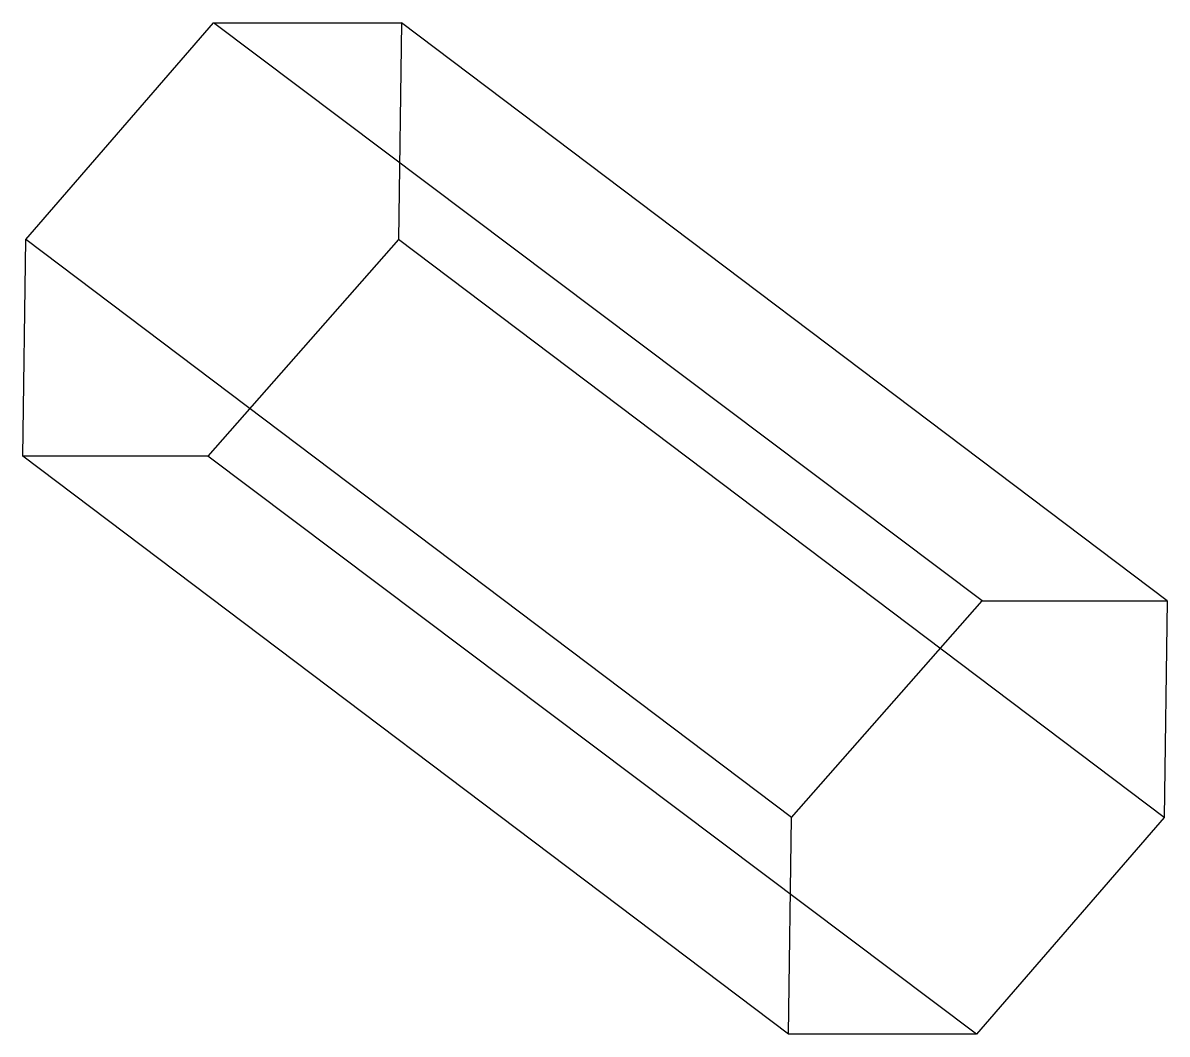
# Model space of a CAD drawing. Extents: x -1.98 to 1.98, y -1.75 to 1.75.
import ezdxf

# ---------------------------------------------------------------- set-up
doc = ezdxf.new("R2010")
doc.units = 0
doc.layers.add('CAPA_POR_DEFECTO', color=7, linetype='CONTINUOUS')

msp = doc.modelspace()

# ---------------------------------------------------------------- linework, layer by layer
at = {"layer": 'CAPA_POR_DEFECTO', "color": 7}
for p, q in [((-1.97, 1), (-1.32, 1.75)), ((-1.32, 1.75), (-0.67, 1.75)), ((1.34, -0.25), (-1.32, 1.75)), ((-0.67, 1.75), (-0.68, 1)), ((1.98, -0.25), (-0.67, 1.75)), ((-1.98, 0.25), (-1.97, 1)), ((0.68, -1), (-1.97, 1)), ((-0.68, 1), (-1.34, 0.25)), ((1.97, -1), (-0.68, 1)), ((-1.34, 0.25), (-1.98, 0.25)), ((0.67, -1.75), (-1.98, 0.25)), ((1.32, -1.75), (-1.34, 0.25)), ((0.68, -1), (1.34, -0.25)), ((1.34, -0.25), (1.98, -0.25)), ((1.98, -0.25), (1.97, -1)), ((0.67, -1.75), (0.68, -1)), ((1.97, -1), (1.32, -1.75)), ((1.32, -1.75), (0.67, -1.75))]:
    msp.add_line(p, q, dxfattribs=at)

doc.saveas('drawing.dxf')
